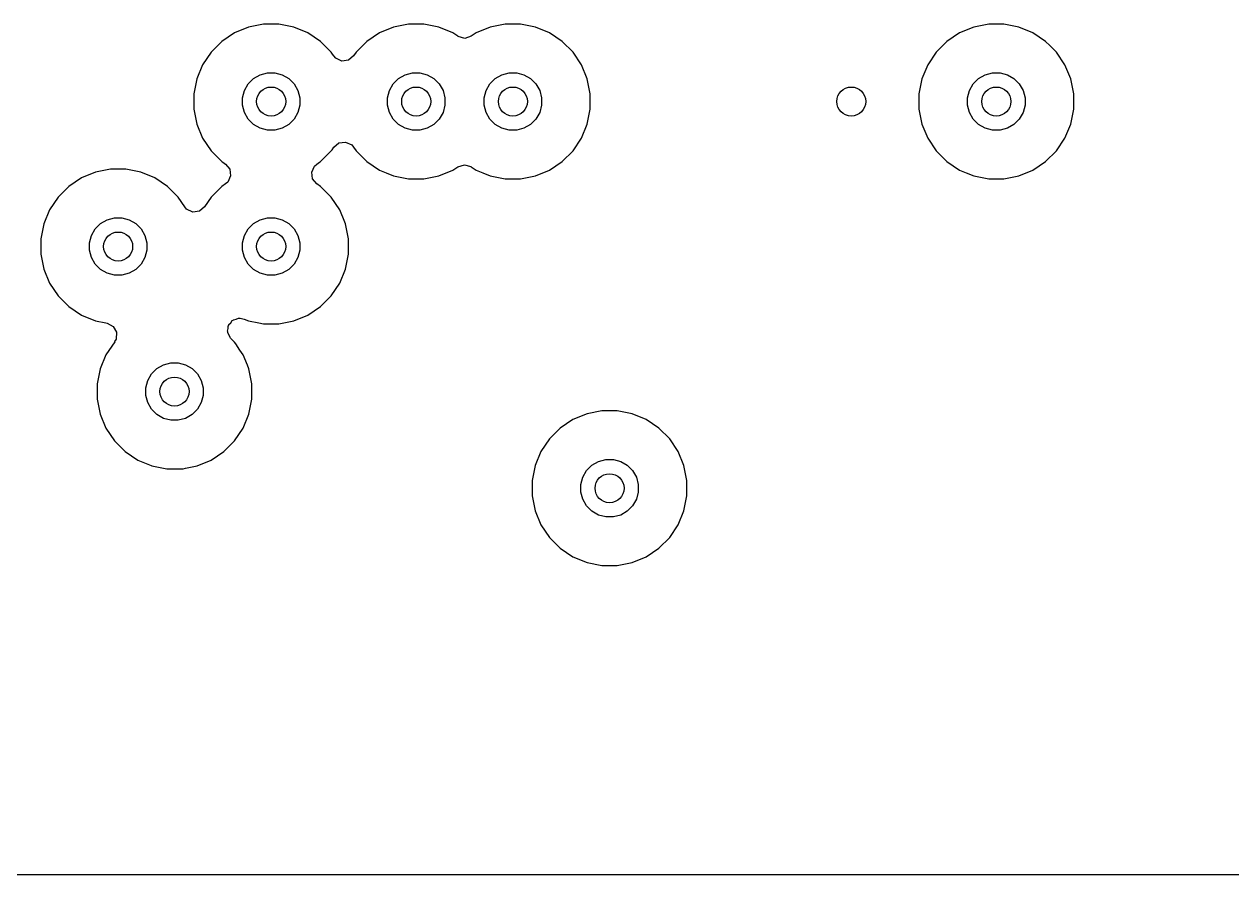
# Model space of a CAD drawing. Header units: inches. Extents: x 2.68 to 6.18, y -3.58 to -1.67.
# Drawn here: x 3.8167 to 4.3085, y -3.5827 to -3.2362 of the extents above; entities that cross this region are included whole.
import ezdxf

# ---------------------------------------------------------------- set-up
doc = ezdxf.new("R2010")
doc.units = ezdxf.units.IN
doc.header["$MEASUREMENT"] = 0
doc.layers.add('In2.Cu', color=33, linetype='CONTINUOUS', true_color=0xce7d2c)

msp = doc.modelspace()

# ---------------------------------------------------------------- linework, layer by layer
at = {"layer": 'In2.Cu', "linetype": 'CONTINUOUS'}
for p, q in [((3.90239, -3.23979), (3.89723, -3.24324)), ((3.90813, -3.23741), (3.90239, -3.23979)), ((3.90239, -3.23979), (3.90239, -3.23979)), ((3.91422, -3.2362), (3.90813, -3.23741)), ((3.90813, -3.23741), (3.90813, -3.23741)), ((3.92043, -3.2362), (3.91422, -3.2362)), ((3.91422, -3.2362), (3.91422, -3.2362)), ((3.92652, -3.23741), (3.92043, -3.2362)), ((3.92043, -3.2362), (3.92043, -3.2362)), ((3.93225, -3.23979), (3.92652, -3.23741)), ((3.92652, -3.23741), (3.92652, -3.23741)), ((3.93741, -3.24324), (3.93225, -3.23979)), ((3.93225, -3.23979), (3.93225, -3.23979)), ((3.96145, -3.23979), (3.95629, -3.24324)), ((3.96718, -3.23741), (3.96145, -3.23979)), ((3.96145, -3.23979), (3.96145, -3.23979)), ((3.96719, -3.23741), (3.96718, -3.23741)), ((3.97327, -3.2362), (3.96719, -3.23741)), ((3.97948, -3.2362), (3.97327, -3.2362)), ((3.97327, -3.2362), (3.97327, -3.2362)), ((3.98557, -3.23741), (3.97948, -3.2362)), ((3.97948, -3.2362), (3.97948, -3.2362)), ((3.99131, -3.23979), (3.98557, -3.23741)), ((3.98557, -3.23741), (3.98557, -3.23741)), ((3.99335, -3.24115), (3.99131, -3.23979)), ((3.99131, -3.23979), (3.99131, -3.23979)), ((4.00082, -3.23979), (3.99878, -3.24115)), ((4.00656, -3.23741), (4.00082, -3.23979)), ((4.00082, -3.23979), (4.00082, -3.23979)), ((4.01264, -3.2362), (4.00656, -3.23741)), ((4.00656, -3.23741), (4.00656, -3.23741)), ((4.01885, -3.2362), (4.01264, -3.2362)), ((4.01264, -3.2362), (4.01264, -3.2362)), ((4.02494, -3.23741), (4.01885, -3.2362)), ((4.01885, -3.2362), (4.01885, -3.2362)), ((4.03068, -3.23979), (4.02494, -3.23741)), ((4.02494, -3.23741), (4.02494, -3.23741)), ((4.03584, -3.24324), (4.03068, -3.23979)), ((4.03068, -3.23979), (4.03068, -3.23979)), ((4.19767, -3.23979), (4.19251, -3.24324)), ((4.20341, -3.23741), (4.19767, -3.23979)), ((4.19767, -3.23979), (4.19767, -3.23979)), ((4.20949, -3.2362), (4.20341, -3.23741)), ((4.20341, -3.23741), (4.20341, -3.23741)), ((4.2157, -3.2362), (4.20949, -3.2362)), ((4.20949, -3.2362), (4.20949, -3.2362)), ((4.22179, -3.23741), (4.2157, -3.2362)), ((4.2157, -3.2362), (4.2157, -3.2362)), ((4.22753, -3.23979), (4.22179, -3.23741)), ((4.22179, -3.23741), (4.22179, -3.23741)), ((4.23269, -3.24324), (4.22753, -3.23979)), ((4.22753, -3.23979), (4.22753, -3.23979)), ((3.89723, -3.24324), (3.89284, -3.24763)), ((3.89723, -3.24324), (3.89723, -3.24324)), ((3.9418, -3.24763), (3.93741, -3.24324)), ((3.93741, -3.24324), (3.93741, -3.24324)), ((3.95629, -3.24324), (3.9519, -3.24763)), ((3.95629, -3.24324), (3.95629, -3.24324)), ((3.9935, -3.24125), (3.99335, -3.24115)), ((3.99615, -3.24198), (3.9935, -3.24125)), ((3.99878, -3.24115), (3.99615, -3.24198)), ((4.04023, -3.24763), (4.03584, -3.24324)), ((4.03584, -3.24324), (4.03584, -3.24324)), ((4.19251, -3.24324), (4.18812, -3.24763)), ((4.19251, -3.24324), (4.19251, -3.24324)), ((4.23269, -3.24324), (4.23269, -3.24324)), ((4.23438, -3.24493), (4.23269, -3.24324)), ((4.23708, -3.24763), (4.23438, -3.24493)), ((3.89284, -3.24763), (3.88939, -3.25279)), ((3.89284, -3.24763), (3.89284, -3.24763)), ((3.94234, -3.24844), (3.9418, -3.24763)), ((3.9418, -3.24763), (3.9418, -3.24763)), ((3.9418, -3.24763), (3.9418, -3.24763)), ((3.94279, -3.24911), (3.94234, -3.24844)), ((3.94359, -3.25003), (3.94279, -3.24911)), ((3.94607, -3.25121), (3.94359, -3.25003)), ((3.95091, -3.24911), (3.9488, -3.25087)), ((3.9519, -3.24763), (3.95091, -3.24911)), ((4.04368, -3.25279), (4.04023, -3.24763)), ((4.04023, -3.24763), (4.04023, -3.24763)), ((4.18812, -3.24763), (4.18467, -3.25279)), ((4.18812, -3.24763), (4.18812, -3.24763)), ((4.24053, -3.25279), (4.23708, -3.24763)), ((4.23708, -3.24763), (4.23708, -3.24763)), ((3.88939, -3.25279), (3.88702, -3.25852)), ((3.88939, -3.25279), (3.88939, -3.25279)), ((3.9488, -3.25087), (3.94607, -3.25121)), ((4.04369, -3.25283), (4.04368, -3.25279)), ((4.04368, -3.25279), (4.04368, -3.25279)), ((4.04605, -3.25852), (4.04369, -3.25283)), ((4.18467, -3.25279), (4.18229, -3.25852)), ((4.18467, -3.25279), (4.18467, -3.25279)), ((4.24054, -3.25283), (4.24053, -3.25279)), ((4.24053, -3.25279), (4.24053, -3.25279)), ((4.2429, -3.25852), (4.24054, -3.25283)), ((3.88702, -3.25852), (3.88581, -3.26461)), ((3.88702, -3.25852), (3.88702, -3.25852)), ((3.90795, -3.26053), (3.91013, -3.25835)), ((3.91013, -3.25835), (3.9128, -3.2568)), ((3.9128, -3.2568), (3.91578, -3.25601)), ((3.91578, -3.25601), (3.91886, -3.25601)), ((3.91886, -3.25601), (3.92184, -3.2568)), ((3.92184, -3.2568), (3.92451, -3.25835)), ((3.92451, -3.25835), (3.92669, -3.26053)), ((3.96701, -3.26053), (3.96919, -3.25835)), ((3.96919, -3.25835), (3.97186, -3.2568)), ((3.97186, -3.2568), (3.97484, -3.25601)), ((3.97484, -3.25601), (3.97792, -3.25601)), ((3.97792, -3.25601), (3.9809, -3.2568)), ((3.9809, -3.2568), (3.98357, -3.25835)), ((3.98357, -3.25835), (3.98575, -3.26053)), ((4.00638, -3.26053), (4.00856, -3.25835)), ((4.00856, -3.25835), (4.01123, -3.2568)), ((4.01123, -3.2568), (4.01421, -3.25601)), ((4.01421, -3.25601), (4.01729, -3.25601)), ((4.01729, -3.25601), (4.02027, -3.2568)), ((4.02027, -3.2568), (4.02294, -3.25835)), ((4.02294, -3.25835), (4.02512, -3.26053)), ((4.04726, -3.26461), (4.04605, -3.25852)), ((4.04605, -3.25852), (4.04605, -3.25852)), ((4.18229, -3.25852), (4.18108, -3.26461)), ((4.18229, -3.25852), (4.18229, -3.25852)), ((4.20323, -3.26053), (4.20541, -3.25835)), ((4.20541, -3.25835), (4.20808, -3.2568)), ((4.20808, -3.2568), (4.21106, -3.25601)), ((4.21106, -3.25601), (4.21414, -3.25601)), ((4.21414, -3.25601), (4.21712, -3.2568)), ((4.21712, -3.2568), (4.21979, -3.25835)), ((4.21979, -3.25835), (4.22197, -3.26053)), ((4.24411, -3.26461), (4.2429, -3.25852)), ((4.2429, -3.25852), (4.2429, -3.25852)), ((3.88581, -3.26461), (3.88581, -3.27082)), ((3.90561, -3.26617), (3.90641, -3.2632)), ((3.90641, -3.2632), (3.90795, -3.26053)), ((3.92669, -3.26053), (3.92823, -3.2632)), ((3.92823, -3.2632), (3.92903, -3.26617)), ((3.96467, -3.26617), (3.96547, -3.2632)), ((3.96547, -3.2632), (3.96701, -3.26053)), ((3.98575, -3.26053), (3.98729, -3.2632)), ((3.98729, -3.2632), (3.98809, -3.26617)), ((4.00404, -3.26617), (4.00484, -3.2632)), ((4.00484, -3.2632), (4.00638, -3.26053)), ((4.02512, -3.26053), (4.02666, -3.2632)), ((4.02666, -3.2632), (4.02746, -3.26617)), ((4.04726, -3.27082), (4.04726, -3.26461)), ((4.04726, -3.26461), (4.04726, -3.26461)), ((4.04726, -3.26461), (4.04726, -3.26461)), ((4.18108, -3.26461), (4.18108, -3.27082)), ((4.20089, -3.26617), (4.20169, -3.2632)), ((4.20169, -3.2632), (4.20323, -3.26053)), ((4.22197, -3.26053), (4.22351, -3.2632)), ((4.22351, -3.2632), (4.22431, -3.26617)), ((4.24411, -3.27082), (4.24411, -3.26461)), ((4.24411, -3.26461), (4.24411, -3.26461)), ((4.24411, -3.26461), (4.24411, -3.26461)), ((3.90561, -3.26926), (3.90561, -3.26617)), ((3.90641, -3.27224), (3.90561, -3.26926)), ((3.92903, -3.26926), (3.92823, -3.27224)), ((3.92903, -3.26617), (3.92903, -3.26926)), ((3.96467, -3.26926), (3.96467, -3.26617)), ((3.96547, -3.27224), (3.96467, -3.26926)), ((3.98809, -3.26926), (3.98729, -3.27224)), ((3.98809, -3.26617), (3.98809, -3.26926)), ((4.00404, -3.26926), (4.00404, -3.26617)), ((4.00484, -3.27224), (4.00404, -3.26926)), ((4.02746, -3.26926), (4.02666, -3.27224)), ((4.02746, -3.26617), (4.02746, -3.26926)), ((4.20089, -3.26926), (4.20089, -3.26617)), ((4.20169, -3.27224), (4.20089, -3.26926)), ((4.22431, -3.26926), (4.22351, -3.27224)), ((4.22431, -3.26617), (4.22431, -3.26926)), ((3.88581, -3.27082), (3.88702, -3.27691)), ((3.90795, -3.27491), (3.90641, -3.27224)), ((3.91013, -3.27709), (3.90795, -3.27491)), ((3.92669, -3.27491), (3.92451, -3.27709)), ((3.92823, -3.27224), (3.92669, -3.27491)), ((3.96701, -3.27491), (3.96547, -3.27224)), ((3.96919, -3.27709), (3.96701, -3.27491)), ((3.98575, -3.27491), (3.98357, -3.27709)), ((3.98729, -3.27224), (3.98575, -3.27491)), ((4.00638, -3.27491), (4.00484, -3.27224)), ((4.00856, -3.27709), (4.00638, -3.27491)), ((4.02512, -3.27491), (4.02294, -3.27709)), ((4.02666, -3.27224), (4.02512, -3.27491)), ((4.04605, -3.27691), (4.04726, -3.27082)), ((4.18108, -3.27082), (4.18229, -3.27691)), ((4.20323, -3.27491), (4.20169, -3.27224)), ((4.20541, -3.27709), (4.20323, -3.27491)), ((4.22197, -3.27491), (4.21979, -3.27709)), ((4.22351, -3.27224), (4.22197, -3.27491)), ((4.2429, -3.27691), (4.24411, -3.27082)), ((3.88702, -3.27691), (3.88702, -3.27691)), ((3.88702, -3.27691), (3.88939, -3.28264)), ((3.9128, -3.27863), (3.91013, -3.27709)), ((3.91578, -3.27943), (3.9128, -3.27863)), ((3.91886, -3.27943), (3.91578, -3.27943)), ((3.92184, -3.27863), (3.91886, -3.27943)), ((3.92451, -3.27709), (3.92184, -3.27863)), ((3.97186, -3.27863), (3.96919, -3.27709)), ((3.97484, -3.27943), (3.97186, -3.27863)), ((3.97792, -3.27943), (3.97484, -3.27943)), ((3.9809, -3.27863), (3.97792, -3.27943)), ((3.98357, -3.27709), (3.9809, -3.27863)), ((4.01123, -3.27863), (4.00856, -3.27709)), ((4.01421, -3.27943), (4.01123, -3.27863)), ((4.01729, -3.27943), (4.01421, -3.27943)), ((4.02027, -3.27863), (4.01729, -3.27943)), ((4.02294, -3.27709), (4.02027, -3.27863)), ((4.04368, -3.28264), (4.04605, -3.27691)), ((4.18229, -3.27691), (4.18229, -3.27691)), ((4.18229, -3.27691), (4.18467, -3.28264)), ((4.20808, -3.27863), (4.20541, -3.27709)), ((4.21106, -3.27943), (4.20808, -3.27863)), ((4.21414, -3.27943), (4.21106, -3.27943)), ((4.21712, -3.27863), (4.21414, -3.27943)), ((4.21979, -3.27709), (4.21712, -3.27863)), ((4.24053, -3.28264), (4.2429, -3.27691)), ((3.88939, -3.28264), (3.88939, -3.28265)), ((3.88939, -3.28265), (3.89284, -3.28781)), ((3.94279, -3.28633), (3.9449, -3.28456)), ((3.9449, -3.28456), (3.94763, -3.28422)), ((3.94763, -3.28422), (3.95011, -3.28541)), ((4.04023, -3.28781), (4.04368, -3.28264)), ((4.18467, -3.28264), (4.18467, -3.28265)), ((4.18467, -3.28265), (4.18812, -3.28781)), ((4.23708, -3.28781), (4.24053, -3.28264)), ((3.89284, -3.28781), (3.89284, -3.28781)), ((3.89284, -3.28781), (3.89723, -3.2922)), ((3.93741, -3.2922), (3.9418, -3.28781)), ((3.9418, -3.28781), (3.94209, -3.28737)), ((3.94209, -3.28737), (3.94279, -3.28633)), ((3.95011, -3.28541), (3.95091, -3.28633)), ((3.95091, -3.28633), (3.9519, -3.28781)), ((3.9519, -3.28781), (3.9519, -3.28781)), ((3.9519, -3.28781), (3.95629, -3.2922)), ((4.03584, -3.2922), (4.04023, -3.28781)), ((4.18812, -3.28781), (4.18812, -3.28781)), ((4.18812, -3.28781), (4.19251, -3.2922)), ((4.23269, -3.2922), (4.23708, -3.28781)), ((3.89723, -3.2922), (3.89723, -3.2922)), ((3.89723, -3.2922), (3.89723, -3.2922)), ((3.89723, -3.2922), (3.89764, -3.29247)), ((3.89764, -3.29247), (3.89871, -3.29318)), ((3.89871, -3.29318), (3.90048, -3.2953)), ((3.93383, -3.29646), (3.93501, -3.29398)), ((3.93501, -3.29398), (3.93593, -3.29318)), ((3.93593, -3.29318), (3.93701, -3.29247)), ((3.93701, -3.29247), (3.93741, -3.2922)), ((3.95629, -3.2922), (3.95629, -3.2922)), ((3.95629, -3.2922), (3.96145, -3.29565)), ((3.99131, -3.29565), (3.99335, -3.29428)), ((3.99335, -3.29428), (3.99598, -3.29346)), ((3.99598, -3.29346), (3.99863, -3.29419)), ((3.99863, -3.29419), (3.99877, -3.29428)), ((3.99877, -3.29428), (4.00082, -3.29565)), ((4.03068, -3.29565), (4.03584, -3.2922)), ((4.19251, -3.2922), (4.19251, -3.2922)), ((4.19251, -3.2922), (4.19767, -3.29565)), ((4.22753, -3.29565), (4.23269, -3.2922)), ((3.84007, -3.29884), (3.83491, -3.30229)), ((3.84581, -3.29647), (3.84007, -3.29884)), ((3.84007, -3.29884), (3.84007, -3.29884)), ((3.8519, -3.29526), (3.84581, -3.29647)), ((3.84581, -3.29647), (3.84581, -3.29647)), ((3.8581, -3.29526), (3.8519, -3.29526)), ((3.8519, -3.29526), (3.8519, -3.29526)), ((3.86419, -3.29647), (3.8581, -3.29526)), ((3.8581, -3.29526), (3.8581, -3.29526)), ((3.86993, -3.29884), (3.86419, -3.29647)), ((3.86419, -3.29647), (3.86419, -3.29647)), ((3.87509, -3.30229), (3.86993, -3.29884)), ((3.86993, -3.29884), (3.86993, -3.29884)), ((3.90082, -3.29803), (3.89963, -3.30051)), ((3.90048, -3.2953), (3.90082, -3.29803)), ((3.93417, -3.29919), (3.93383, -3.29646)), ((3.93593, -3.3013), (3.93417, -3.29919)), ((3.96145, -3.29565), (3.96145, -3.29565)), ((3.96145, -3.29565), (3.9641, -3.29674)), ((3.9641, -3.29674), (3.96719, -3.29802)), ((3.96719, -3.29802), (3.97327, -3.29923)), ((3.97327, -3.29923), (3.97327, -3.29923)), ((3.97327, -3.29923), (3.97327, -3.29923)), ((3.97327, -3.29923), (3.97948, -3.29923)), ((3.97948, -3.29923), (3.98557, -3.29802)), ((3.97948, -3.29923), (3.97948, -3.29923)), ((3.98557, -3.29802), (3.99131, -3.29565)), ((4.00082, -3.29565), (4.00082, -3.29565)), ((4.00082, -3.29565), (4.00082, -3.29565)), ((4.00082, -3.29565), (4.00347, -3.29674)), ((4.00347, -3.29674), (4.00656, -3.29802)), ((4.00656, -3.29802), (4.01264, -3.29923)), ((4.01264, -3.29923), (4.01264, -3.29923)), ((4.01264, -3.29923), (4.01264, -3.29923)), ((4.01264, -3.29923), (4.01885, -3.29923)), ((4.01885, -3.29923), (4.02494, -3.29802)), ((4.01885, -3.29923), (4.01885, -3.29923)), ((4.02494, -3.29802), (4.03068, -3.29565)), ((4.19767, -3.29565), (4.19767, -3.29565)), ((4.19767, -3.29565), (4.20032, -3.29674)), ((4.20032, -3.29674), (4.20341, -3.29802)), ((4.20341, -3.29802), (4.20949, -3.29923)), ((4.20949, -3.29923), (4.20949, -3.29923)), ((4.20949, -3.29923), (4.20949, -3.29923)), ((4.20949, -3.29923), (4.2157, -3.29923)), ((4.2157, -3.29923), (4.22179, -3.29802)), ((4.2157, -3.29923), (4.2157, -3.29923)), ((4.22179, -3.29802), (4.22753, -3.29565)), ((3.83491, -3.30229), (3.83052, -3.30668)), ((3.83491, -3.30229), (3.83491, -3.30229)), ((3.87948, -3.30668), (3.87509, -3.30229)), ((3.87509, -3.30229), (3.87509, -3.30229)), ((3.89723, -3.30229), (3.89284, -3.30668)), ((3.89871, -3.3013), (3.89723, -3.30229)), ((3.89963, -3.30051), (3.89871, -3.3013)), ((3.93741, -3.30229), (3.93593, -3.3013)), ((3.9418, -3.30668), (3.93741, -3.30229)), ((3.93741, -3.30229), (3.93741, -3.30229)), ((3.83052, -3.30668), (3.82707, -3.31184)), ((3.83052, -3.30668), (3.83052, -3.30668)), ((3.8821, -3.31061), (3.87948, -3.30668)), ((3.87948, -3.30668), (3.87948, -3.30668)), ((3.89284, -3.30668), (3.89022, -3.31061)), ((3.89284, -3.30668), (3.89284, -3.30668)), ((3.94525, -3.31184), (3.9418, -3.30668)), ((3.9418, -3.30668), (3.9418, -3.30668)), ((3.82707, -3.31184), (3.8247, -3.31758)), ((3.82707, -3.31184), (3.82707, -3.31184)), ((3.8829, -3.31153), (3.8821, -3.31061)), ((3.88538, -3.31271), (3.8829, -3.31153)), ((3.88811, -3.31237), (3.88538, -3.31271)), ((3.89022, -3.31061), (3.88811, -3.31237)), ((3.9473, -3.31679), (3.94525, -3.31184)), ((3.94525, -3.31184), (3.94525, -3.31184)), ((3.8247, -3.31758), (3.82348, -3.32367)), ((3.8247, -3.31758), (3.8247, -3.31758)), ((3.84563, -3.31958), (3.84781, -3.3174)), ((3.84781, -3.3174), (3.85048, -3.31586)), ((3.85048, -3.31586), (3.85346, -3.31506)), ((3.85346, -3.31506), (3.85654, -3.31506)), ((3.85654, -3.31506), (3.85952, -3.31586)), ((3.85952, -3.31586), (3.86219, -3.3174)), ((3.86219, -3.3174), (3.86437, -3.31958)), ((3.90795, -3.31958), (3.91013, -3.3174)), ((3.91013, -3.3174), (3.9128, -3.31586)), ((3.9128, -3.31586), (3.91578, -3.31506)), ((3.91578, -3.31506), (3.91886, -3.31506)), ((3.91886, -3.31506), (3.92184, -3.31586)), ((3.92184, -3.31586), (3.92451, -3.3174)), ((3.92451, -3.3174), (3.92669, -3.31958)), ((3.94763, -3.31758), (3.9473, -3.31679)), ((3.94829, -3.32091), (3.94763, -3.31758)), ((3.82348, -3.32367), (3.82348, -3.32988)), ((3.84329, -3.32523), (3.84409, -3.32225)), ((3.84409, -3.32225), (3.84563, -3.31958)), ((3.86437, -3.31958), (3.86591, -3.32225)), ((3.86591, -3.32225), (3.86671, -3.32523)), ((3.90561, -3.32523), (3.90641, -3.32225)), ((3.90641, -3.32225), (3.90795, -3.31958)), ((3.92669, -3.31958), (3.92823, -3.32225)), ((3.92823, -3.32225), (3.92903, -3.32523)), ((3.94884, -3.32367), (3.94829, -3.32091)), ((3.94884, -3.32988), (3.94884, -3.32367)), ((3.94884, -3.32367), (3.94884, -3.32367)), ((3.94884, -3.32367), (3.94884, -3.32367)), ((3.84329, -3.32831), (3.84329, -3.32523)), ((3.84409, -3.33129), (3.84329, -3.32831)), ((3.86671, -3.32831), (3.86591, -3.33129)), ((3.86671, -3.32523), (3.86671, -3.32831)), ((3.90561, -3.32831), (3.90561, -3.32523)), ((3.90641, -3.33129), (3.90561, -3.32831)), ((3.92903, -3.32831), (3.92823, -3.33129)), ((3.92903, -3.32523), (3.92903, -3.32831)), ((3.82348, -3.32988), (3.8247, -3.33596)), ((3.84563, -3.33396), (3.84409, -3.33129)), ((3.84781, -3.33614), (3.84563, -3.33396)), ((3.86437, -3.33396), (3.86219, -3.33614)), ((3.86591, -3.33129), (3.86437, -3.33396)), ((3.90795, -3.33396), (3.90641, -3.33129)), ((3.91013, -3.33614), (3.90795, -3.33396)), ((3.92669, -3.33396), (3.92451, -3.33614)), ((3.92823, -3.33129), (3.92669, -3.33396)), ((3.94763, -3.33596), (3.94884, -3.32988)), ((3.8247, -3.33596), (3.8247, -3.33596)), ((3.8247, -3.33596), (3.82707, -3.3417)), ((3.85048, -3.33768), (3.84781, -3.33614)), ((3.85346, -3.33848), (3.85048, -3.33768)), ((3.85654, -3.33848), (3.85346, -3.33848)), ((3.85952, -3.33768), (3.85654, -3.33848)), ((3.86219, -3.33614), (3.85952, -3.33768)), ((3.9128, -3.33768), (3.91013, -3.33614)), ((3.91578, -3.33848), (3.9128, -3.33768)), ((3.91886, -3.33848), (3.91578, -3.33848)), ((3.92184, -3.33768), (3.91886, -3.33848)), ((3.92451, -3.33614), (3.92184, -3.33768)), ((3.94525, -3.3417), (3.94763, -3.33596)), ((3.82707, -3.3417), (3.82707, -3.3417)), ((3.82707, -3.3417), (3.83052, -3.34686)), ((3.9418, -3.34686), (3.94525, -3.3417)), ((3.83052, -3.34686), (3.83052, -3.34686)), ((3.83052, -3.34686), (3.83491, -3.35125)), ((3.93741, -3.35125), (3.9418, -3.34686)), ((3.83491, -3.35125), (3.83491, -3.35125)), ((3.83491, -3.35125), (3.84007, -3.3547)), ((3.93225, -3.3547), (3.93741, -3.35125)), ((3.84007, -3.3547), (3.84007, -3.3547)), ((3.84007, -3.3547), (3.84581, -3.35708)), ((3.84581, -3.35708), (3.84581, -3.35708)), ((3.84581, -3.35708), (3.84994, -3.3579)), ((3.84994, -3.3579), (3.85052, -3.35801)), ((3.85052, -3.35801), (3.85296, -3.35929)), ((3.90004, -3.35887), (3.9001, -3.35857)), ((3.9001, -3.35857), (3.90085, -3.35779)), ((3.90085, -3.35779), (3.9015, -3.35692)), ((3.9015, -3.35692), (3.90179, -3.35681)), ((3.90179, -3.35681), (3.902, -3.35659)), ((3.902, -3.35659), (3.90306, -3.35634)), ((3.90306, -3.35634), (3.90408, -3.35596)), ((3.90408, -3.35596), (3.90442, -3.35601)), ((3.90442, -3.35601), (3.90468, -3.35595)), ((3.90468, -3.35595), (3.90522, -3.35614)), ((3.90522, -3.35614), (3.90629, -3.35632)), ((3.90629, -3.35632), (3.90813, -3.35708)), ((3.90813, -3.35708), (3.91226, -3.3579)), ((3.91226, -3.3579), (3.91422, -3.35829)), ((3.91422, -3.35829), (3.91422, -3.35829)), ((3.91422, -3.35829), (3.91422, -3.35829)), ((3.91422, -3.35829), (3.92043, -3.35829)), ((3.92043, -3.35829), (3.92652, -3.35708)), ((3.92043, -3.35829), (3.92043, -3.35829)), ((3.92652, -3.35708), (3.93225, -3.3547)), ((3.85296, -3.35929), (3.85432, -3.36168)), ((3.85432, -3.36168), (3.85417, -3.36443)), ((3.89956, -3.36127), (3.89977, -3.3602)), ((3.89968, -3.36156), (3.89956, -3.36127)), ((3.89966, -3.36186), (3.89968, -3.36156)), ((3.90018, -3.36282), (3.89966, -3.36186)), ((3.89977, -3.3602), (3.89985, -3.35912)), ((3.89985, -3.35912), (3.90004, -3.35887)), ((3.90058, -3.36383), (3.90018, -3.36282)), ((3.85361, -3.36554), (3.85002, -3.3709)), ((3.85417, -3.36443), (3.85356, -3.36551)), ((3.85356, -3.36551), (3.85361, -3.36554)), ((3.90076, -3.36407), (3.90058, -3.36383)), ((3.90243, -3.36574), (3.90076, -3.36407)), ((3.90287, -3.36639), (3.90243, -3.36574)), ((3.90462, -3.36901), (3.90287, -3.36639)), ((3.85002, -3.3709), (3.84765, -3.37663)), ((3.85002, -3.3709), (3.85002, -3.3709)), ((3.90588, -3.3709), (3.90462, -3.36901)), ((3.90462, -3.36901), (3.90462, -3.36901)), ((3.90762, -3.3751), (3.90588, -3.3709)), ((3.90588, -3.3709), (3.90588, -3.3709)), ((3.84765, -3.37663), (3.84644, -3.38272)), ((3.84765, -3.37663), (3.84765, -3.37663)), ((3.86858, -3.37864), (3.87076, -3.37646)), ((3.87076, -3.37646), (3.87343, -3.37491)), ((3.87343, -3.37491), (3.87641, -3.37412)), ((3.87641, -3.37412), (3.87949, -3.37412)), ((3.87949, -3.37412), (3.88247, -3.37491)), ((3.88247, -3.37491), (3.88514, -3.37646)), ((3.88514, -3.37646), (3.88732, -3.37864)), ((3.90826, -3.37663), (3.90762, -3.3751)), ((3.90852, -3.37797), (3.90826, -3.37663)), ((3.90947, -3.38272), (3.90852, -3.37797)), ((3.84644, -3.38272), (3.84644, -3.38893)), ((3.86624, -3.38429), (3.86704, -3.38131)), ((3.86704, -3.38131), (3.86858, -3.37864)), ((3.88732, -3.37864), (3.88886, -3.38131)), ((3.88886, -3.38131), (3.88966, -3.38429)), ((3.90947, -3.38893), (3.90947, -3.38272)), ((3.90947, -3.38272), (3.90947, -3.38272)), ((3.90947, -3.38272), (3.90947, -3.38272)), ((3.86624, -3.38737), (3.86624, -3.38429)), ((3.86704, -3.39035), (3.86624, -3.38737)), ((3.88966, -3.38737), (3.88886, -3.39035)), ((3.88966, -3.38429), (3.88966, -3.38737)), ((3.84644, -3.38893), (3.84765, -3.39502)), ((3.86858, -3.39302), (3.86704, -3.39035)), ((3.87076, -3.3952), (3.86858, -3.39302)), ((3.88732, -3.39302), (3.88514, -3.3952)), ((3.88886, -3.39035), (3.88732, -3.39302)), ((3.90826, -3.39502), (3.90947, -3.38893)), ((3.84765, -3.39502), (3.84765, -3.39502)), ((3.84765, -3.39502), (3.85002, -3.40075)), ((3.87343, -3.39674), (3.87076, -3.3952)), ((3.87641, -3.39754), (3.87343, -3.39674)), ((3.87949, -3.39754), (3.87641, -3.39754)), ((3.88247, -3.39674), (3.87949, -3.39754)), ((3.88514, -3.3952), (3.88247, -3.39674)), ((3.90588, -3.40076), (3.90826, -3.39502)), ((4.04019, -3.39727), (4.03503, -3.40072)), ((4.04593, -3.39489), (4.04019, -3.39727)), ((4.04019, -3.39727), (4.04019, -3.39727)), ((4.05201, -3.39368), (4.04593, -3.39489)), ((4.04593, -3.39489), (4.04593, -3.39489)), ((4.05822, -3.39368), (4.05201, -3.39368)), ((4.05201, -3.39368), (4.05201, -3.39368)), ((4.06431, -3.39489), (4.05822, -3.39368)), ((4.05822, -3.39368), (4.05822, -3.39368)), ((4.07005, -3.39727), (4.06431, -3.39489)), ((4.06431, -3.39489), (4.06431, -3.39489)), ((4.07521, -3.40072), (4.07005, -3.39727)), ((4.07005, -3.39727), (4.07005, -3.39727)), ((3.85002, -3.40075), (3.85002, -3.40076)), ((3.85002, -3.40076), (3.85347, -3.40592)), ((3.90243, -3.40592), (3.90588, -3.40076)), ((4.03503, -3.40072), (4.03064, -3.40511)), ((4.03503, -3.40072), (4.03503, -3.40072)), ((4.0796, -3.40511), (4.07521, -3.40072)), ((4.07521, -3.40072), (4.07521, -3.40072)), ((3.85347, -3.40592), (3.85347, -3.40592)), ((3.85347, -3.40592), (3.85786, -3.41031)), ((3.89804, -3.41031), (3.90243, -3.40592)), ((4.03064, -3.40511), (4.02719, -3.41027)), ((4.03064, -3.40511), (4.03064, -3.40511)), ((4.08305, -3.41027), (4.0796, -3.40511)), ((4.0796, -3.40511), (4.0796, -3.40511)), ((3.85786, -3.41031), (3.85786, -3.41031)), ((3.85786, -3.41031), (3.86302, -3.41376)), ((3.89288, -3.41376), (3.89804, -3.41031)), ((4.02719, -3.41027), (4.02481, -3.416)), ((4.02719, -3.41027), (4.02719, -3.41027)), ((4.08306, -3.41031), (4.08305, -3.41027)), ((4.08305, -3.41027), (4.08305, -3.41027)), ((4.08542, -3.416), (4.08306, -3.41031)), ((3.86302, -3.41376), (3.86302, -3.41376)), ((3.86302, -3.41376), (3.86845, -3.416)), ((3.86845, -3.416), (3.86876, -3.41613)), ((3.86876, -3.41613), (3.87485, -3.41734)), ((3.87485, -3.41734), (3.87485, -3.41734)), ((3.87485, -3.41734), (3.87485, -3.41734)), ((3.87485, -3.41734), (3.88106, -3.41734)), ((3.88106, -3.41734), (3.88146, -3.41726)), ((3.88106, -3.41734), (3.88106, -3.41734)), ((3.88146, -3.41726), (3.88245, -3.41706)), ((3.88245, -3.41706), (3.88582, -3.4164)), ((3.88245, -3.41706), (3.88245, -3.41706)), ((3.88582, -3.4164), (3.88715, -3.41613)), ((3.88715, -3.41613), (3.89288, -3.41376)), ((4.02481, -3.416), (4.0236, -3.42209)), ((4.02481, -3.416), (4.02481, -3.416)), ((4.04575, -3.41801), (4.04793, -3.41583)), ((4.04793, -3.41583), (4.0506, -3.41428)), ((4.0506, -3.41428), (4.05358, -3.41349)), ((4.05358, -3.41349), (4.05666, -3.41349)), ((4.05666, -3.41349), (4.05964, -3.41428)), ((4.05964, -3.41428), (4.06231, -3.41583)), ((4.06231, -3.41583), (4.06449, -3.41801)), ((4.08663, -3.42209), (4.08542, -3.416)), ((4.08542, -3.416), (4.08542, -3.416)), ((4.0236, -3.42209), (4.0236, -3.4283)), ((4.04341, -3.42366), (4.04421, -3.42068)), ((4.04421, -3.42068), (4.04575, -3.41801)), ((4.06449, -3.41801), (4.06603, -3.42068)), ((4.06603, -3.42068), (4.06683, -3.42366)), ((4.08663, -3.4283), (4.08663, -3.42209)), ((4.08663, -3.42209), (4.08663, -3.42209)), ((4.08663, -3.42209), (4.08663, -3.42209)), ((4.04341, -3.42674), (4.04341, -3.42366)), ((4.04421, -3.42972), (4.04341, -3.42674)), ((4.06683, -3.42674), (4.06603, -3.42972)), ((4.06683, -3.42366), (4.06683, -3.42674)), ((4.0236, -3.4283), (4.02481, -3.43439)), ((4.04575, -3.43239), (4.04421, -3.42972)), ((4.04793, -3.43457), (4.04575, -3.43239)), ((4.06449, -3.43239), (4.06231, -3.43457)), ((4.06603, -3.42972), (4.06449, -3.43239)), ((4.08542, -3.43439), (4.08663, -3.4283)), ((4.02481, -3.43439), (4.02481, -3.43439)), ((4.02481, -3.43439), (4.02719, -3.44012)), ((4.0506, -3.43611), (4.04793, -3.43457)), ((4.05358, -3.43691), (4.0506, -3.43611)), ((4.05666, -3.43691), (4.05358, -3.43691)), ((4.05964, -3.43611), (4.05666, -3.43691)), ((4.06231, -3.43457), (4.05964, -3.43611)), ((4.08305, -3.44013), (4.08542, -3.43439)), ((4.02719, -3.44012), (4.02719, -3.44013)), ((4.02719, -3.44013), (4.03064, -3.44529)), ((4.0796, -3.44529), (4.08305, -3.44013)), ((4.03064, -3.44529), (4.03064, -3.44529)), ((4.03064, -3.44529), (4.03503, -3.44968)), ((4.07521, -3.44968), (4.0796, -3.44529)), ((4.03503, -3.44968), (4.03503, -3.44968)), ((4.03503, -3.44968), (4.04019, -3.45313)), ((4.07005, -3.45313), (4.07521, -3.44968)), ((4.04019, -3.45313), (4.04019, -3.45313)), ((4.04019, -3.45313), (4.04593, -3.4555)), ((4.04593, -3.4555), (4.04593, -3.4555)), ((4.04593, -3.4555), (4.05201, -3.45671)), ((4.05201, -3.45671), (4.05201, -3.45671)), ((4.05201, -3.45671), (4.05201, -3.45671)), ((4.05201, -3.45671), (4.05822, -3.45671)), ((4.05822, -3.45671), (4.06431, -3.4555)), ((4.05822, -3.45671), (4.05822, -3.45671)), ((4.06431, -3.4555), (4.07005, -3.45313)), ((6.1762, -3.58266), (2.68207, -3.58266))]:
    msp.add_line(p, q, dxfattribs=at)
at = {"layer": 'In2.Cu'}
for centre in [(3.91732, -3.26772), (3.97638, -3.26772), (4.01575, -3.26772), (4.15354, -3.26772), (4.2126, -3.26772), (3.855, -3.32677), (3.91732, -3.32677), (3.87795, -3.38583), (4.05512, -3.4252)]:
    msp.add_circle(centre, 0.00591, dxfattribs=at)

doc.saveas('drawing.dxf')
